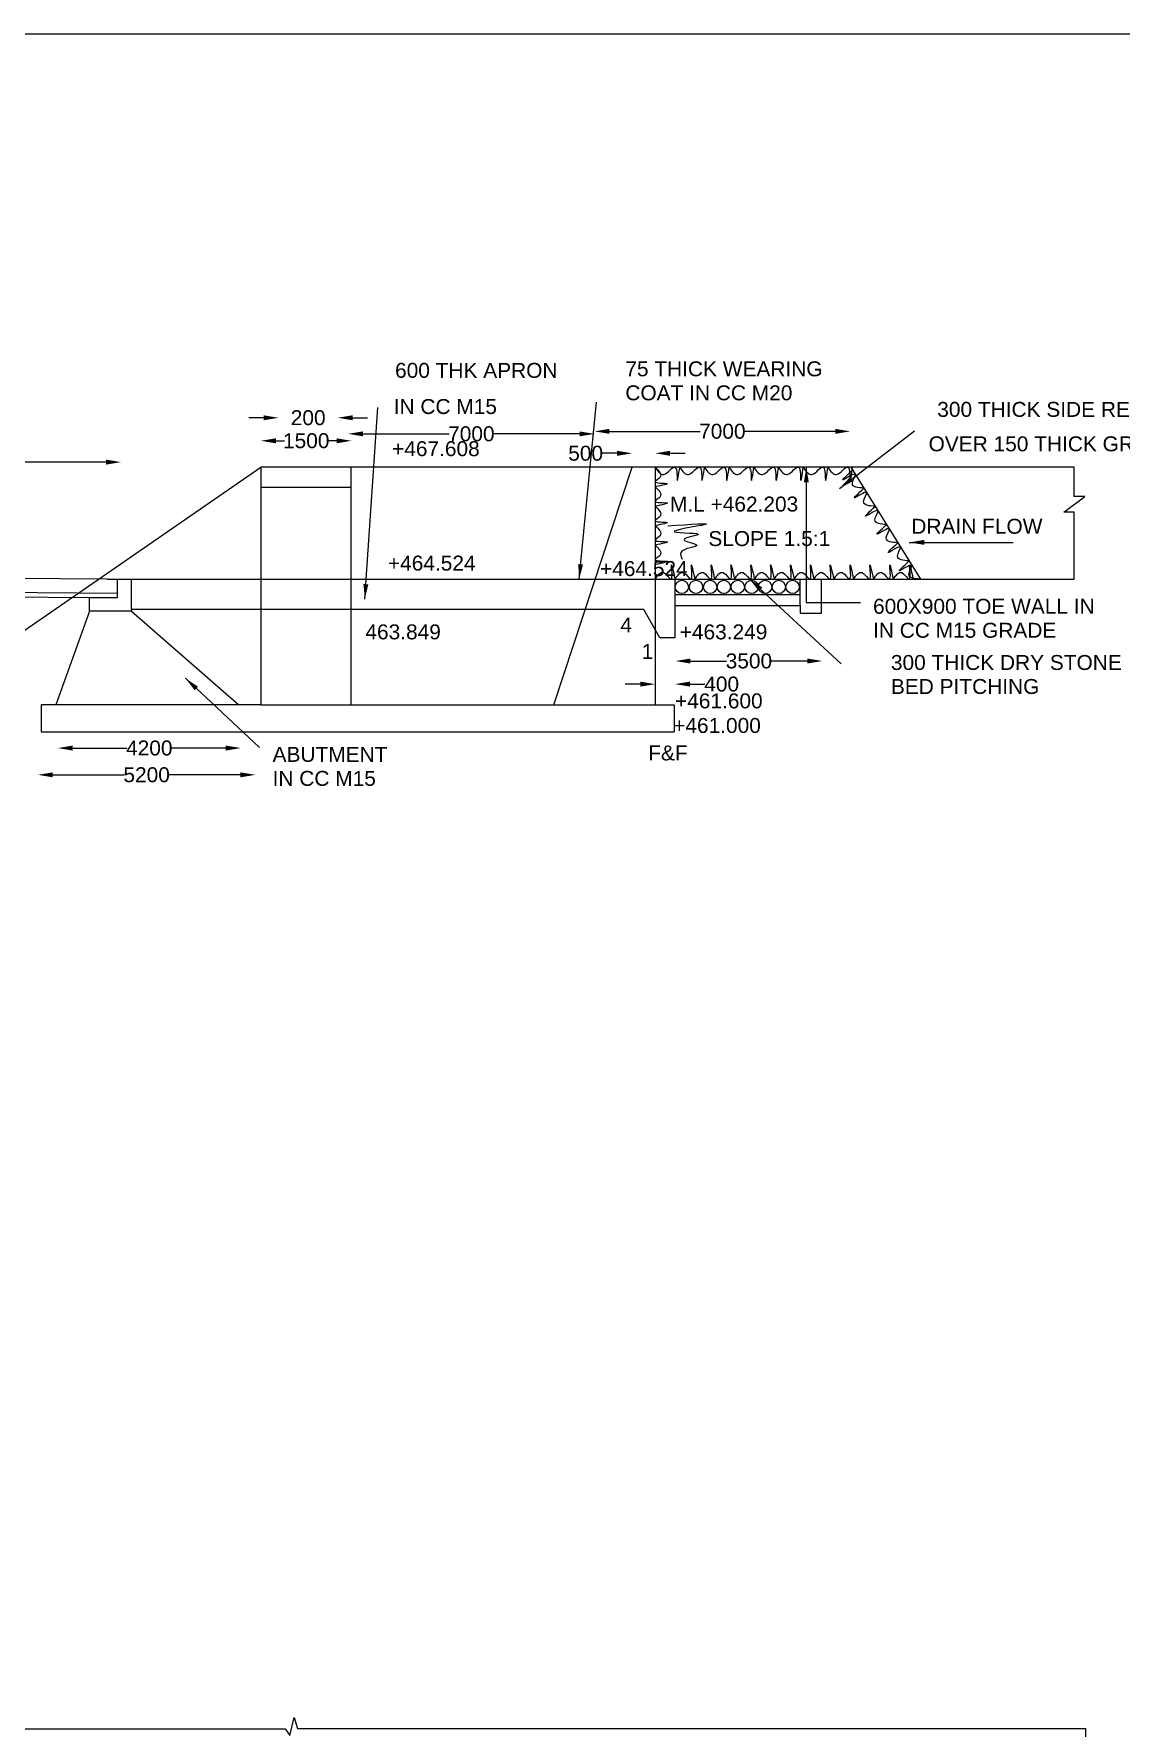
# Model space of a CAD drawing. Header units: millimetres. Extents: x 2520039 to 2670127, y 44348733 to 44450860.
# Drawn here: x 2596079 to 2617900, y 44416847 to 44450860 of the extents above; entities that cross this region are included whole.
import ezdxf

# ---------------------------------------------------------------- set-up
doc = ezdxf.new("R2010")
doc.units = ezdxf.units.MM
doc.header["$MEASUREMENT"] = 0
for name, color, linetype in [('DIMENSION', 7, 'Continuous'), ('DRAWING', 2, 'Continuous'), ('TEXT', 7, 'Continuous')]:
    doc.layers.add(name, color=color, linetype=linetype)
doc.styles.get("Standard").update_dxf_attribs({"font": 'arial.ttf', "height": 300})
doc.dimstyles.get("Standard").update_dxf_attribs({"dimtxt": 300, "dimasz": 300, "dimexe": 0.18, "dimexo": 0.0625, "dimgap": 0.09, "dimtad": 0, "dimdec": 0, "dimzin": 0, "dimdsep": 46, "dimtxsty": 'Standard', "dimcen": 0.09, "dimse1": 1, "dimse2": 1, "dimadec": 0, "dimazin": 0, "dimtfac": 1, "dimtdec": 0, "dimtofl": 0, "dimtmove": 0, "dimatfit": 3, "dimfxl": 1, "dimtolj": 1, "dimtzin": 0, "dimarcsym": 0})

# ---------------------------------------------------------------- blocks, each defined once
blk = doc.blocks.new('*D70')
at = {"layer": 'Defpoints', "color": 0, "transparency": 16777216}
for p in [(2588578, 44442191), (2597829, 44442263), (2597829, 44442191)]:
    blk.add_point(p, dxfattribs=at)
at = {"layer": 'DIMENSION', "color": 0, "lineweight": -2, "transparency": 16777216}
for p, q in [((2588878, 44442263), (2592653, 44442263)), ((2597529, 44442263), (2593753, 44442263))]:
    blk.add_line(p, q, dxfattribs=at)
at = {"layer": 'DIMENSION', "color": 0, "transparency": 16777216}
for points in [[(2588878, 44442313), (2588878, 44442213), (2588578, 44442263)], [(2597529, 44442313), (2597529, 44442213), (2597829, 44442263)]]:
    blk.add_solid(points, dxfattribs=at)
at = {"layer": 'DIMENSION', "color": 0, "transparency": 16777216, "insert": (2593203, 44442263), "char_height": 300, "attachment_point": 5}
blk.add_mtext('\\A1;10800', dxfattribs=at)
blk = doc.blocks.new('*D71')
at = {"layer": 'Defpoints', "color": 0, "transparency": 16777216}
for p in [(2600990, 44443159), (2600990, 44443153), (2602177, 44443159)]:
    blk.add_point(p, dxfattribs=at)
at = {"layer": 'DIMENSION', "color": 0, "lineweight": -2, "transparency": 16777216}
for p, q in [((2600690, 44443153), (2600390, 44443153)), ((2602477, 44443153), (2602777, 44443153))]:
    blk.add_line(p, q, dxfattribs=at)
at = {"layer": 'DIMENSION', "color": 0, "transparency": 16777216}
for points in [[(2600690, 44443203), (2600690, 44443103), (2600990, 44443153)], [(2602477, 44443203), (2602477, 44443103), (2602177, 44443153)]]:
    blk.add_solid(points, dxfattribs=at)
at = {"layer": 'DIMENSION', "color": 0, "transparency": 16777216, "insert": (2601584, 44443153), "char_height": 300, "attachment_point": 5}
blk.add_mtext('\\A1;200', dxfattribs=at)
blk = doc.blocks.new('*D72')
at = {"layer": 'Defpoints', "color": 0, "transparency": 16777216}
for p in [(2600637, 44442743), (2602453, 44442743), (2602453, 44442691)]:
    blk.add_point(p, dxfattribs=at)
at = {"layer": 'DIMENSION', "color": 0, "lineweight": -2, "transparency": 16777216}
for p, q in [((2600937, 44442691), (2601112, 44442691)), ((2602153, 44442691), (2601978, 44442691))]:
    blk.add_line(p, q, dxfattribs=at)
at = {"layer": 'DIMENSION', "color": 0, "transparency": 16777216}
for points in [[(2600937, 44442741), (2600937, 44442641), (2600637, 44442691)], [(2602153, 44442741), (2602153, 44442641), (2602453, 44442691)]]:
    blk.add_solid(points, dxfattribs=at)
at = {"layer": 'DIMENSION', "color": 0, "transparency": 16777216, "insert": (2601545, 44442691), "char_height": 300, "attachment_point": 5}
blk.add_mtext('\\A1;1500', dxfattribs=at)
blk = doc.blocks.new('*D73')
at = {"layer": 'Defpoints', "color": 0, "transparency": 16777216}
for p in [(2602387, 44442859), (2607330, 44442859), (2607330, 44442830)]:
    blk.add_point(p, dxfattribs=at)
at = {"layer": 'DIMENSION', "color": 0, "lineweight": -2, "transparency": 16777216}
for p, q in [((2602687, 44442830), (2604412, 44442830)), ((2607030, 44442830), (2605305, 44442830))]:
    blk.add_line(p, q, dxfattribs=at)
at = {"layer": 'DIMENSION', "color": 0, "transparency": 16777216}
for points in [[(2602687, 44442880), (2602687, 44442780), (2602387, 44442830)], [(2607030, 44442880), (2607030, 44442780), (2607330, 44442830)]]:
    blk.add_solid(points, dxfattribs=at)
at = {"layer": 'DIMENSION', "color": 0, "transparency": 16777216, "insert": (2604859, 44442830), "char_height": 300, "attachment_point": 5}
blk.add_mtext('\\A1;7000', dxfattribs=at)
blk = doc.blocks.new('*D74')
at = {"layer": 'Defpoints', "color": 0, "transparency": 16777216}
for p in [(2607330, 44442830), (2612463, 44442881), (2612463, 44442830)]:
    blk.add_point(p, dxfattribs=at)
at = {"layer": 'DIMENSION', "color": 0, "lineweight": -2, "transparency": 16777216}
for p, q in [((2607630, 44442881), (2609450, 44442881)), ((2612163, 44442881), (2610343, 44442881))]:
    blk.add_line(p, q, dxfattribs=at)
at = {"layer": 'DIMENSION', "color": 0, "transparency": 16777216}
for points in [[(2607630, 44442931), (2607630, 44442831), (2607330, 44442881)], [(2612163, 44442931), (2612163, 44442831), (2612463, 44442881)]]:
    blk.add_solid(points, dxfattribs=at)
at = {"layer": 'DIMENSION', "color": 0, "transparency": 16777216, "insert": (2609897, 44442881), "char_height": 300, "attachment_point": 5}
blk.add_mtext('\\A1;7000', dxfattribs=at)
blk = doc.blocks.new('*D75')
at = {"layer": 'Defpoints', "color": 0, "transparency": 16777216}
for p in [(2608084, 44442440), (2608084, 44442159), (2608548, 44442159)]:
    blk.add_point(p, dxfattribs=at)
at = {"layer": 'DIMENSION', "color": 0, "lineweight": -2, "transparency": 16777216}
for p, q in [((2607784, 44442440), (2607484, 44442440)), ((2608848, 44442440), (2609148, 44442440))]:
    blk.add_line(p, q, dxfattribs=at)
at = {"layer": 'DIMENSION', "color": 0, "transparency": 16777216}
for points in [[(2607784, 44442490), (2607784, 44442390), (2608084, 44442440)], [(2608848, 44442490), (2608848, 44442390), (2608548, 44442440)]]:
    blk.add_solid(points, dxfattribs=at)
at = {"layer": 'DIMENSION', "color": 0, "transparency": 16777216, "insert": (2607153, 44442440), "char_height": 300, "attachment_point": 5}
blk.add_mtext('\\A1;500', dxfattribs=at)
blk = doc.blocks.new('*D76')
at = {"layer": 'Defpoints', "color": 0, "transparency": 16777216}
for p in [(2608548, 44437724), (2608946, 44437806), (2608946, 44437320)]:
    blk.add_point(p, dxfattribs=at)
at = {"layer": 'DIMENSION', "color": 0, "lineweight": -2, "transparency": 16777216}
for p, q in [((2608248, 44437806), (2607948, 44437806)), ((2609246, 44437806), (2609546, 44437806))]:
    blk.add_line(p, q, dxfattribs=at)
at = {"layer": 'DIMENSION', "color": 0, "transparency": 16777216}
for points in [[(2608248, 44437856), (2608248, 44437756), (2608548, 44437806)], [(2609246, 44437856), (2609246, 44437756), (2608946, 44437806)]]:
    blk.add_solid(points, dxfattribs=at)
at = {"layer": 'DIMENSION', "color": 0, "transparency": 16777216, "insert": (2609883, 44437806), "char_height": 300, "attachment_point": 5}
blk.add_mtext('\\A1;400', dxfattribs=at)
blk = doc.blocks.new('*D77')
at = {"layer": 'Defpoints', "color": 0, "transparency": 16777216}
for p in [(2608956, 44438292), (2611904, 44438292), (2611904, 44438270)]:
    blk.add_point(p, dxfattribs=at)
at = {"layer": 'DIMENSION', "color": 0, "lineweight": -2, "transparency": 16777216}
for p, q in [((2609256, 44438270), (2609983, 44438270)), ((2611604, 44438270), (2610877, 44438270))]:
    blk.add_line(p, q, dxfattribs=at)
at = {"layer": 'DIMENSION', "color": 0, "transparency": 16777216}
for points in [[(2609256, 44438320), (2609256, 44438220), (2608956, 44438270)], [(2611604, 44438320), (2611604, 44438220), (2611904, 44438270)]]:
    blk.add_solid(points, dxfattribs=at)
at = {"layer": 'DIMENSION', "color": 0, "transparency": 16777216, "insert": (2610430, 44438270), "char_height": 300, "attachment_point": 5}
blk.add_mtext('\\A1;3500', dxfattribs=at)
blk = doc.blocks.new('*D78')
at = {"layer": 'Defpoints', "color": 0, "transparency": 16777216}
for p in [(2596560, 44436561), (2596560, 44436522), (2600231, 44436561)]:
    blk.add_point(p, dxfattribs=at)
at = {"layer": 'DIMENSION', "color": 0, "lineweight": -2, "transparency": 16777216}
for p, q in [((2596860, 44436522), (2597942, 44436522)), ((2599931, 44436522), (2598849, 44436522))]:
    blk.add_line(p, q, dxfattribs=at)
at = {"layer": 'DIMENSION', "color": 0, "transparency": 16777216}
for points in [[(2596860, 44436572), (2596860, 44436472), (2596560, 44436522)], [(2599931, 44436572), (2599931, 44436472), (2600231, 44436522)]]:
    blk.add_solid(points, dxfattribs=at)
at = {"layer": 'DIMENSION', "color": 0, "transparency": 16777216, "insert": (2598395, 44436522), "char_height": 300, "attachment_point": 5}
blk.add_mtext('\\A1;4200', dxfattribs=at)
blk = doc.blocks.new('*D79')
at = {"layer": 'Defpoints', "color": 0, "transparency": 16777216}
for p in [(2596159, 44436024), (2596159, 44435985), (2600524, 44436024)]:
    blk.add_point(p, dxfattribs=at)
at = {"layer": 'DIMENSION', "color": 0, "lineweight": -2, "transparency": 16777216}
for p, q in [((2596459, 44435985), (2597894, 44435985)), ((2600224, 44435985), (2598789, 44435985))]:
    blk.add_line(p, q, dxfattribs=at)
at = {"layer": 'DIMENSION', "color": 0, "transparency": 16777216}
for points in [[(2596459, 44436035), (2596459, 44435935), (2596159, 44435985)], [(2600224, 44436035), (2600224, 44435935), (2600524, 44435985)]]:
    blk.add_solid(points, dxfattribs=at)
at = {"layer": 'DIMENSION', "color": 0, "transparency": 16777216, "insert": (2598342, 44435985), "char_height": 300, "attachment_point": 5}
blk.add_mtext('\\A1;5200', dxfattribs=at)

msp = doc.modelspace()

# ---------------------------------------------------------------- linework, layer by layer
at = {"layer": 'DIMENSION', "color": 0}
msp.add_lwpolyline([(2669447.8, 44348850.6), (2520038.8, 44348850.6), (2520038.8, 44450860.4), (2669447.8, 44450860.4)], close=True, dxfattribs=at)
at = {"layer": 'DIMENSION'}
for centre in [(2609083.6, 44439757.6), (2609368.1, 44439757.6), (2609652.5, 44439757.6), (2609926.8, 44439757.6), (2610205.2, 44439757.6), (2610484.3, 44439757.6), (2610754.5, 44439757.6), (2611030.8, 44439757.6), (2611307.1, 44439757.6)]:
    msp.add_circle(centre, 133.1, dxfattribs=at)
for points in [[(2608547.5, 44442159.4), (2608646.2, 44441958.4), (2608547.5, 44441870.8), (2608787.4, 44441834.3), (2608547.5, 44441768.6)], [(2608547.5, 44442159.4), (2608721.7, 44442016.8), (2608950.6, 44442159.4), (2608992, 44441897.6), (2609043.1, 44442159.4)], [(2609043.1, 44442159.4), (2609217.3, 44442016.8), (2609446.2, 44442159.4), (2609487.6, 44441897.6), (2609538.7, 44442159.4)], [(2609538.7, 44442159.4), (2609712.9, 44442016.8), (2609941.8, 44442159.4), (2609983.2, 44441897.6), (2610034.4, 44442159.4)], [(2610034.4, 44442159.4), (2610208.5, 44442016.8), (2610437.4, 44442159.4), (2610478.8, 44441897.6), (2610530, 44442159.4)], [(2610530, 44442159.4), (2610704.2, 44442016.8), (2610933.1, 44442159.4), (2610974.5, 44441897.6), (2611025.6, 44442159.4)], [(2611025.6, 44442159.4), (2611199.8, 44442016.8), (2611428.7, 44442159.4), (2611470.1, 44441897.6), (2611521.2, 44442159.4)], [(2611521.2, 44442159.4), (2611695.4, 44442016.8), (2611924.3, 44442159.4), (2611965.7, 44441897.6), (2612016.8, 44442159.4)], [(2612016.8, 44442159.4), (2612191, 44442016.8), (2612419.9, 44442159.4), (2612461.3, 44441897.6), (2612512.4, 44442159.4)], [(2612738.8, 44441740.4), (2612505.9, 44441836.5), (2612565.4, 44442020.1), (2612325.2, 44441910.1), (2612512.2, 44442105.8)], [(2608547.5, 44441768.6), (2608646.2, 44441567.6), (2608547.5, 44441480.1), (2608787.4, 44441443.6), (2608547.5, 44441377.9)], [(2612965.5, 44441375), (2612732.5, 44441471.1), (2612792, 44441654.7), (2612551.9, 44441544.7), (2612738.8, 44441740.4)], [(2608547.5, 44441377.9), (2608646.2, 44441176.9), (2608547.5, 44441089.3), (2608787.4, 44441052.9), (2608547.5, 44440987.2)], [(2613192.1, 44441009.6), (2612959.2, 44441105.7), (2613018.7, 44441289.3), (2612778.5, 44441179.3), (2612965.5, 44441375)], [(2608547.5, 44440987.2), (2608646.2, 44440786.2), (2608547.5, 44440698.6), (2608787.4, 44440662.1), (2608547.5, 44440596.4)], [(2608802.9, 44440984.2), (2609546, 44441007.4), (2608938.9, 44440861.6), (2609413.3, 44440808.6), (2609128, 44440705.9), (2609383.4, 44440596.5), (2609065, 44440447.4), (2609091.5, 44440311.5)], [(2613418.7, 44440644.2), (2613185.8, 44440740.3), (2613245.3, 44440923.9), (2613005.1, 44440813.9), (2613192.1, 44441009.6)], [(2608547.5, 44440596.4), (2608646.2, 44440395.4), (2608547.5, 44440307.9), (2608787.4, 44440271.4), (2608547.5, 44440205.7)], [(2613645.3, 44440278.8), (2613412.4, 44440374.9), (2613471.9, 44440558.5), (2613231.8, 44440448.5), (2613418.7, 44440644.2)], [(2608547.5, 44439913.4), (2608719.2, 44440044.2), (2608868.9, 44439913.4), (2608874.9, 44440192.3), (2608945.8, 44439913.4)], [(2608945.8, 44439913.4), (2609117.5, 44440044.2), (2609267.2, 44439913.4), (2609273.3, 44440192.3), (2609344.1, 44439913.4)], [(2609344.1, 44439913.4), (2609515.8, 44440044.2), (2609665.5, 44439913.4), (2609671.6, 44440192.3), (2609742.4, 44439913.4)], [(2609742.4, 44439913.4), (2609914.1, 44440044.2), (2610063.8, 44439913.4), (2610069.9, 44440192.3), (2610140.7, 44439913.4)], [(2610140.7, 44439913.4), (2610312.4, 44440044.2), (2610462.1, 44439913.4), (2610468.2, 44440192.3), (2610539, 44439913.4)], [(2610539, 44439913.4), (2610710.7, 44440044.2), (2610860.4, 44439913.4), (2610866.5, 44440192.3), (2610937.4, 44439913.4)], [(2610937.4, 44439913.4), (2611109, 44440044.2), (2611258.7, 44439913.4), (2611264.8, 44440192.3), (2611335.7, 44439913.4)], [(2611335.7, 44439913.4), (2611507.3, 44440044.2), (2611657.1, 44439913.4), (2611663.1, 44440192.3), (2611734, 44439913.4)], [(2611734, 44439913.4), (2611905.6, 44440044.2), (2612055.4, 44439913.4), (2612061.4, 44440192.3), (2612132.3, 44439913.4)], [(2612132.3, 44439913.4), (2612304, 44440044.2), (2612453.7, 44439913.4), (2612459.7, 44440192.3), (2612530.6, 44439913.4)], [(2612530.6, 44439913.4), (2612702.3, 44440044.2), (2612852, 44439913.4), (2612858, 44440192.3), (2612928.9, 44439913.4)], [(2612928.9, 44439913.4), (2613100.6, 44440044.2), (2613250.3, 44439913.4), (2613256.3, 44440192.3), (2613327.2, 44439913.4)], [(2613327.2, 44439913.4), (2613498.9, 44440044.2), (2613648.6, 44439913.4), (2613654.7, 44440192.3), (2613725.5, 44439913.4)], [(2613872, 44439913.4), (2613639, 44440009.5), (2613698.5, 44440193.1), (2613458.4, 44440083.1), (2613645.3, 44440278.8)]]:
    msp.add_spline(points, degree=3, dxfattribs=at)
at = {"layer": 'DRAWING', "color": 0}
for points in [[(2548632.8, 44442322.6), (2559197.8, 44434846.7), (2561792.1, 44434846.7), (2565886.4, 44430711.9), (2583188, 44430711.9), (2587090, 44434590.9), (2589667.1, 44434590.9), (2600635.4, 44442159.4)], [(2600635.4, 44442159.4), (2600635.4, 44437392.5), (2596223.8, 44437392.5), (2596223.8, 44436845.8)], [(2597552.4, 44439913.4), (2608589.2, 44439913.4), (2616958.3, 44439913.4), (2616958.3, 44441259.9), (2616751.9, 44441259.9), (2617174.2, 44441572.9), (2616958.3, 44441572.9), (2616958.3, 44442159.4), (2600635.4, 44442159.4)], [(2602442.4, 44442159.4), (2602442.4, 44437392.5)], [(2606511.6, 44437392.5), (2608084.2, 44442159.4)], [(2608547.5, 44442159.4), (2608547.5, 44437392.5)], [(2612479, 44442159.4), (2613872, 44439913.4)], [(2600635.4, 44441759.5), (2602442.4, 44441759.5)], [(2597552.4, 44439913.4), (2550955, 44440242.4)], [(2550955, 44440022.5), (2597756.6, 44439632.1)], [(2551495.9, 44439912.6), (2597196.5, 44439545.5)], [(2598040.8, 44439302.1), (2598040.8, 44439271.2), (2597196.5, 44439271.2), (2597196.5, 44439545.5), (2597756.6, 44439545.5), (2597756.6, 44439913.4)], [(2608945.8, 44439913.4), (2608945.8, 44438736.9), (2608640.4, 44438736.9), (2608319, 44439302.1), (2598040.8, 44439302.1), (2598040.8, 44439913.4)], [(2608945.8, 44439386.4), (2611457.8, 44439386.4), (2611457.8, 44439231.3), (2611886.6, 44439231.3), (2611886.6, 44439913.4)], [(2611457.8, 44439601.9), (2611457.8, 44439913.4)], [(2611457.8, 44439386.4), (2611457.8, 44439601.9), (2608945.8, 44439601.9)], [(2597196.5, 44439271.2), (2596517.8, 44437392.5)], [(2598040.8, 44439271.2), (2600190.7, 44437392.5)], [(2600635.4, 44437392.5), (2608931.4, 44437392.5), (2608931.4, 44436845.8)], [(2596223.8, 44436845.8), (2608931.4, 44436845.8)], [(2527109, 44387239.1), (2527109, 44416829.5), (2601124.9, 44416829.5), (2601214, 44416700.9), (2601304.8, 44417060.5), (2601370.1, 44416836.1), (2617185.3, 44416836.1), (2617185.3, 44387305.7), (2609180, 44387305.7), (2609180, 44382568.6), (2605785.8, 44382568.6), (2605785.8, 44385551.9), (2601848.5, 44387726.2), (2597663.8, 44387726.2), (2597663.8, 44389693.2)]]:
    msp.add_lwpolyline(points, dxfattribs=at)

# ---------------------------------------------------------------- texts
at = {"layer": 'TEXT', "color": 0}
for s, p in [('600 THK APRON ', (2603327.9, 44443955.2)), ('75 THICK WEARING ', (2607949.9, 44443986)), ('COAT IN CC M20', (2607949.9, 44443504.1)), ('IN CC M15', (2603300.5, 44443229.1)), ('300 THICK SIDE REVETMENT ', (2614210.5, 44443171.8)), ('OVER 150 THICK GRAVEL BACKING ', (2614036.3, 44442480.3)), ('+467.608', (2603267.8, 44442382.8)), ('M.L +462.203', (2608845.2, 44441271.3)), ('DRAIN FLOW', (2613690.3, 44440824.6)), ('SLOPE 1.5:1', (2609615.5, 44440578.2)), ('+464.524', (2603184.9, 44440085.7)), ('+464.524', (2607442.1, 44439975.5)), ('600X900 TOE WALL IN ', (2612921.5, 44439218.8)), ('4', (2607849.1, 44438842.8)), ('IN CC M15 GRADE ', (2612921.5, 44438736.9)), ('463.849', (2602732.5, 44438705.3)), ('+463.249', (2609041.3, 44438704.8)), ('1', (2608278, 44438312.7)), ('300 THICK DRY STONE ', (2613279.9, 44438090.3)), ('BED PITCHING ', (2613279.9, 44437608.4)), ('+461.600', (2608946.5, 44437319.9)), ('+461.000', (2608910.1, 44436826.1)), ('ABUTMENT ', (2600870.1, 44436245.7)), ('F&F', (2608408.6, 44436274.3)), ('IN CC M15', (2600870.1, 44435763.8))]:
    msp.add_text(s, height=300, dxfattribs=at).set_placement(p)

# ---------------------------------------------------------------- dimensions: what is measured, and where the dimension line sits
at = {"layer": 'DIMENSION', "color": 0}
for base, p1, p2, text, picture, middle in [((2600989.7, 44443153.1), (2602177.4, 44443159.5), (2600989.7, 44443159.5), '200', '*D71', (2601583.6, 44443153.1)), ((2602453.5, 44442691.4), (2600636.6, 44442742.7), (2602453.5, 44442742.7), '1500', '*D72', (2601545, 44442691.4)), ((2607330.1, 44442829.8), (2602387.3, 44442858.6), (2607330.1, 44442858.6), '7000', '*D73', (2604858.7, 44442829.8)), ((2612462.9, 44442880.5), (2607330.1, 44442829.8), (2612462.9, 44442829.8), '7000', '*D74', (2609896.5, 44442880.5)), ((2597828.6, 44442263.4), (2588577.6, 44442191.2), (2597828.6, 44442191.2), '10800', '*D70', (2593203.1, 44442263.4)), ((2608084.2, 44442440.3), (2608547.5, 44442159.4), (2608084.2, 44442159.4), '500', '*D75', (2607153.2, 44442440.3)), ((2611904.1, 44438270), (2608956, 44438292), (2611904.1, 44438292), '3500', '*D77', (2610430, 44438270)), ((2608946.5, 44437805.6), (2608547.5, 44437723.8), (2608946.5, 44437319.9), '400', '*D76', (2609883.5, 44437805.6)), ((2596559.7, 44436521.9), (2600231.2, 44436560.9), (2596559.7, 44436560.9), '4200', '*D78', (2598395.5, 44436521.9)), ((2596159.4, 44435985.4), (2600524.1, 44436024.4), (2596159.4, 44436024.4), '5200', '*D79', (2598341.8, 44435985.4))]:
    dim = msp.add_linear_dim(base=base, p1=p1, p2=p2, text=text, dimstyle='Standard', dxfattribs=at)
    dim.commit()
    dim.dimension.update_dxf_attribs({"geometry": picture, "text_midpoint": middle})

# ---------------------------------------------------------------- leaders
for points in [[(2607023.1, 44439913.4), (2607373.3, 44443465.3)], [(2602721.5, 44439514), (2602985.3, 44443357)], [(2612246.8, 44441735.1), (2613752.4, 44442889.3)], [(2611582.5, 44442159.4), (2611582.5, 44439443), (2612666.5, 44439443)], [(2613648.2, 44440651.9), (2615733.8, 44440651.9)], [(2610443, 44439913.4), (2612281.4, 44438215.5)], [(2599119.7, 44437924.3), (2600605.7, 44436537)]]:
    msp.add_leader(points, dimstyle='Standard', override={"dimgap": 0.09, "dimtad": 0}, dxfattribs=at)

doc.saveas('drawing.dxf')
